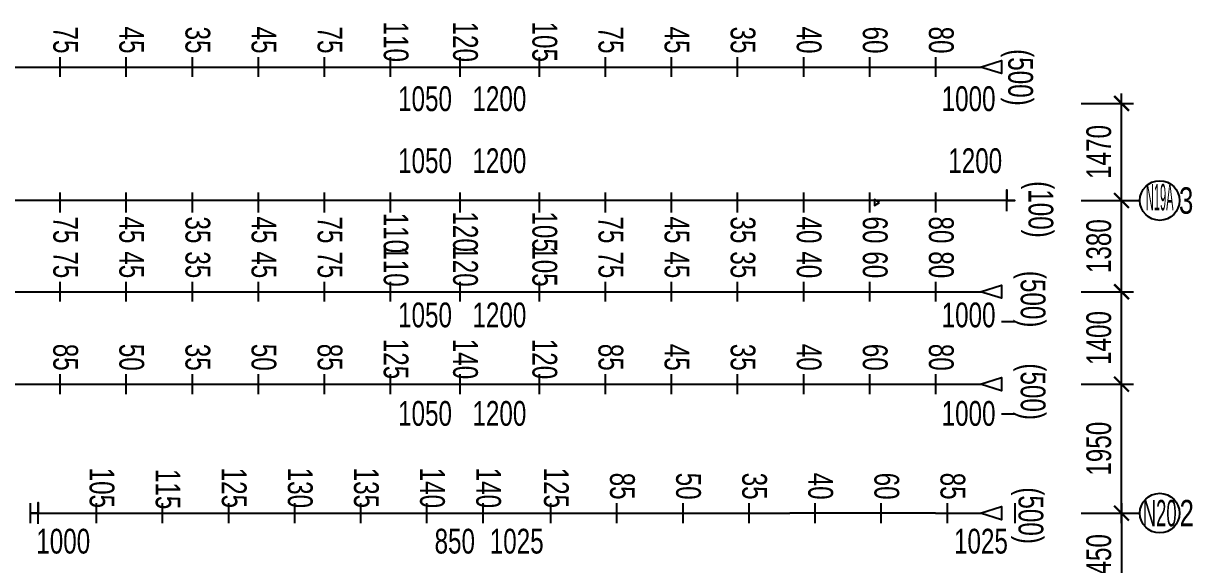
# Model space of a CAD drawing. Header units: millimetres. Extents: x 4465111 to 4895522, y 2166116 to 2541221.
# Drawn here: x 4539562 to 4557255, y 2227567 to 2235756 of the extents above; entities that cross this region are included whole.
import ezdxf
from ezdxf.enums import TextEntityAlignment as Align

# ---------------------------------------------------------------- set-up
doc = ezdxf.new("R2010")
doc.units = ezdxf.units.MM
doc.header["$LTSCALE"] = 50
doc.header["$MEASUREMENT"] = 0
doc.layers.get('DEFPOINTS').update_dxf_attribs({"lineweight": 9})
for name, color, linetype in [('BREAK_LINE', 7, 'Continuous'), ('KCS_TEXT', 2, 'Continuous'), ('S- Border', 6, 'Continuous'), ('SP-Reinforcement', 4, 'Continuous')]:
    doc.layers.add(name, color=color, linetype=linetype)
doc.layers.add('Current_plane_Tendon', color=7, linetype='Continuous', true_color=0xab0000)
doc.layers.add('S-dims', color=8, linetype='Continuous', lineweight=15)
doc.layers.add('S-text', color=3, linetype='Continuous', lineweight=20)
doc.styles.add('KCS_SMTEXT', font='arial.ttf', dxfattribs={"width": 0.7})
doc.dimstyles.new('KCS_DIM150', dxfattribs={"dimscale": 150, "dimtxt": 2.5, "dimasz": 1.5, "dimexe": 1.2, "dimexo": 0, "dimgap": 1, "dimtad": 1, "dimdec": 0, "dimzin": 0, "dimdsep": 46, "dimtxsty": 'KCS_SMTEXT', "dimblk": 'ARCHTICK', "dimcen": 0, "dimdle": 1, "dimclrd": 1, "dimclre": 1, "dimclrt": 2, "dimadec": 0, "dimazin": 0, "dimtfac": 1, "dimtdec": 0, "dimtix": 1, "dimtmove": 2, "dimatfit": 3, "dimfxl": 1, "dimtolj": 1, "dimtzin": 0, "dimarcsym": 0})
doc.dimstyles.new('KCS_DIM150A', dxfattribs={"dimscale": 150, "dimtxt": 2.5, "dimasz": 3, "dimexe": 1.2, "dimexo": 0, "dimgap": 1, "dimtad": 1, "dimdec": 0, "dimzin": 0, "dimdsep": 46, "dimtxsty": 'KCS_SMTEXT', "dimblk": 'ARCHTICK', "dimcen": 0, "dimdle": 1, "dimse1": 1, "dimse2": 1, "dimsd1": 1, "dimsd2": 1, "dimclrd": 1, "dimclre": 1, "dimclrt": 3, "dimadec": 0, "dimazin": 0, "dimtfac": 1, "dimtdec": 0, "dimtix": 1, "dimtmove": 2, "dimatfit": 3, "dimfxl": 1, "dimtolj": 1, "dimtzin": 0, "dimarcsym": 0})

# ---------------------------------------------------------------- blocks, each defined once
blk = doc.blocks.new('*U207')
at = {"layer": 'SP-Reinforcement'}
blk.add_lwpolyline([(4904, 0), (58280, 0), (58600, 100), (58600, -100), (58280, 0)], dxfattribs=at)
at = {"layer": 'S-text', "style": 'KCS_SMTEXT', "width": 0.7}
blk.add_attdef('COUNT', text='', height=400, dxfattribs=at).set_placement((-1092, 0), align=Align.MIDDLE_CENTER)
blk = doc.blocks.new('*U190')
at = {"layer": 'SP-Reinforcement'}
blk.add_lwpolyline([(4904, 0), (58280, 0), (58600, 100), (58600, -100), (58280, 0)], dxfattribs=at)
at = {"layer": 'S-text', "style": 'KCS_SMTEXT', "width": 0.7}
blk.add_attdef('COUNT', text='', height=400, dxfattribs=at).set_placement((-1092, 0), align=Align.MIDDLE_CENTER)
blk = doc.blocks.new('*U195')
at = {"layer": 'S- Border'}
blk.add_lwpolyline([(0, 0), (392, 0)], dxfattribs=at)
blk.add_circle((692, 0), 300, dxfattribs=at)
at = {"layer": 'SP-Reinforcement'}
for points in [[(-16280, -160), (-16280, 160), (-16280, 0), (-16400, 0), (-4904, 0)], [(-2700, 0), (-4904, 0)], [(-2700, 0), (-2020, 0), (-1700, 100), (-1700, -100), (-2020, 0)]]:
    blk.add_lwpolyline(points, dxfattribs=at)
at = {"layer": 'S-text', "style": 'KCS_SMTEXT', "width": 0.7}
blk.add_attdef('COUNT', text='', height=400, dxfattribs=at).set_placement((1092, 0), align=Align.MIDDLE_CENTER)
blk = doc.blocks.new('*D290')
at = {"layer": 'DEFPOINTS', "color": 0, "transparency": 16777216}
for p in [(4533273, 2313666), (4534323, 2313666), (4534323, 2313233)]:
    blk.add_point(p, dxfattribs=at)
at = {"layer": 'S-dims', "color": 3, "transparency": 16777216, "insert": (4533798, 2313574), "char_height": 375, "attachment_point": 5, "style": 'KCS_SMTEXT'}
blk.add_mtext('\\A1;1050', dxfattribs=at)
blk = doc.blocks.new('_ArchTick')
at = {"color": 0, "linetype": 'ByBlock', "const_width": 0.15}
blk.add_lwpolyline([(-0.5, -0.5), (0.5, 0.5)], dxfattribs=at)
blk = doc.blocks.new('*D291')
at = {"layer": 'DEFPOINTS', "color": 0, "transparency": 16777216}
for p in [(4534323, 2313666), (4535523, 2313516), (4535523, 2313233)]:
    blk.add_point(p, dxfattribs=at)
at = {"layer": 'S-dims', "color": 3, "transparency": 16777216, "insert": (4534923, 2313574), "char_height": 375, "attachment_point": 5, "style": 'KCS_SMTEXT'}
blk.add_mtext('\\A1;1200', dxfattribs=at)
blk = doc.blocks.new('*D292')
at = {"layer": 'DEFPOINTS', "color": 0, "transparency": 16777216}
for p in [(4541523, 2313666, 80), (4542523, 2313618), (4542523, 2313233)]:
    blk.add_point(p, dxfattribs=at)
at = {"layer": 'S-dims', "color": 3, "transparency": 16777216, "insert": (4542023, 2313574), "char_height": 375, "attachment_point": 5, "style": 'KCS_SMTEXT'}
blk.add_mtext('\\A1;1000', dxfattribs=at)
blk = doc.blocks.new('*D377')
at = {"layer": 'DEFPOINTS', "color": 0, "transparency": 16777216}
for p in [(4543728, 2312068), (4543728, 2310618), (4544337, 2310618)]:
    blk.add_point(p, dxfattribs=at)
at = {"layer": 'S-dims', "color": 1, "lineweight": -2, "transparency": 16777216}
for p, q in [((4544337, 2312218), (4544337, 2310468)), ((4543728, 2312068), (4544517, 2312068)), ((4543728, 2310618), (4544517, 2310618))]:
    blk.add_line(p, q, dxfattribs=at)
at = {"layer": 'S-dims', "color": 1, "lineweight": -2, "transparency": 16777216, "xscale": 225, "yscale": 225, "zscale": 225}
for p, rotation in [((4544337, 2312068), 90), ((4544337, 2310618), 270)]:
    blk.add_blockref('_ArchTick', p, dxfattribs=dict(at, rotation=rotation))
at = {"layer": 'S-dims', "color": 2, "transparency": 16777216, "insert": (4543995, 2311343), "char_height": 375, "attachment_point": 5, "rotation": 90, "style": 'KCS_SMTEXT'}
blk.add_mtext('\\A1;1450', dxfattribs=at)
blk = doc.blocks.new('*D427')
at = {"layer": 'DEFPOINTS', "color": 0, "transparency": 16777216}
for p in [(4533273, 2318245), (4534323, 2318245), (4534323, 2317995)]:
    blk.add_point(p, dxfattribs=at)
at = {"layer": 'S-dims', "color": 3, "transparency": 16777216, "insert": (4533798, 2318336), "char_height": 375, "attachment_point": 5, "style": 'KCS_SMTEXT'}
blk.add_mtext('\\A1;1050', dxfattribs=at)
blk = doc.blocks.new('*D428')
at = {"layer": 'DEFPOINTS', "color": 0, "transparency": 16777216}
for p in [(4534323, 2318245), (4535523, 2318286), (4535523, 2317995)]:
    blk.add_point(p, dxfattribs=at)
at = {"layer": 'S-dims', "color": 3, "transparency": 16777216, "insert": (4534923, 2318336), "char_height": 375, "attachment_point": 5, "style": 'KCS_SMTEXT'}
blk.add_mtext('\\A1;1200', dxfattribs=at)
blk = doc.blocks.new('*D429')
at = {"layer": 'DEFPOINTS', "color": 0, "transparency": 16777216}
for p in [(4541523, 2318395, 80), (4542523, 2318245), (4542523, 2317995)]:
    blk.add_point(p, dxfattribs=at)
at = {"layer": 'S-dims', "color": 3, "transparency": 16777216, "insert": (4542023, 2318336), "char_height": 375, "attachment_point": 5, "style": 'KCS_SMTEXT'}
blk.add_mtext('\\A1;1000', dxfattribs=at)
blk = doc.blocks.new('*D441')
at = {"layer": 'DEFPOINTS', "color": 0, "transparency": 16777216}
for p in [(4533273, 2315155), (4534323, 2315155), (4534323, 2314722)]:
    blk.add_point(p, dxfattribs=at)
at = {"layer": 'S-dims', "color": 3, "transparency": 16777216, "insert": (4533798, 2315064), "char_height": 375, "attachment_point": 5, "style": 'KCS_SMTEXT'}
blk.add_mtext('\\A1;1050', dxfattribs=at)
blk = doc.blocks.new('*D442')
at = {"layer": 'DEFPOINTS', "color": 0, "transparency": 16777216}
for p in [(4534323, 2315155), (4535523, 2315005), (4535523, 2314722)]:
    blk.add_point(p, dxfattribs=at)
at = {"layer": 'S-dims', "color": 3, "transparency": 16777216, "insert": (4534923, 2315064), "char_height": 375, "attachment_point": 5, "style": 'KCS_SMTEXT'}
blk.add_mtext('\\A1;1200', dxfattribs=at)
blk = doc.blocks.new('*D443')
at = {"layer": 'DEFPOINTS', "color": 0, "transparency": 16777216}
for p in [(4541523, 2315155, 80), (4542523, 2315108), (4542523, 2314722)]:
    blk.add_point(p, dxfattribs=at)
at = {"layer": 'S-dims', "color": 3, "transparency": 16777216, "insert": (4542023, 2315064), "char_height": 375, "attachment_point": 5, "style": 'KCS_SMTEXT'}
blk.add_mtext('\\A1;1000', dxfattribs=at)
blk = doc.blocks.new('*D448')
at = {"layer": 'DEFPOINTS', "color": 0, "transparency": 16777216}
for p in [(4527823, 2311645), (4528823, 2311645), (4528823, 2311300)]:
    blk.add_point(p, dxfattribs=at)
at = {"layer": 'S-dims', "color": 3, "transparency": 16777216, "insert": (4528323, 2311641), "char_height": 375, "attachment_point": 5, "style": 'KCS_SMTEXT'}
blk.add_mtext('\\A1;1000', dxfattribs=at)
blk = doc.blocks.new('*D449')
at = {"layer": 'DEFPOINTS', "color": 0, "transparency": 16777216}
for p in [(4533823, 2311561), (4534673, 2311561), (4534673, 2311300)]:
    blk.add_point(p, dxfattribs=at)
at = {"layer": 'S-dims', "color": 3, "transparency": 16777216, "insert": (4534248, 2311641), "char_height": 375, "attachment_point": 5, "style": 'KCS_SMTEXT'}
blk.add_mtext('\\A1;850', dxfattribs=at)
blk = doc.blocks.new('*D450')
at = {"layer": 'DEFPOINTS', "color": 0, "transparency": 16777216}
for p in [(4534673, 2311561), (4535698, 2311561), (4535698, 2311300)]:
    blk.add_point(p, dxfattribs=at)
at = {"layer": 'S-dims', "color": 3, "transparency": 16777216, "insert": (4535185, 2311641), "char_height": 375, "attachment_point": 5, "style": 'KCS_SMTEXT'}
blk.add_mtext('\\A1;1025', dxfattribs=at)
blk = doc.blocks.new('*D451')
at = {"layer": 'DEFPOINTS', "color": 0, "transparency": 16777216}
for p in [(4542723, 2311628), (4541698, 2311561), (4542723, 2311300)]:
    blk.add_point(p, dxfattribs=at)
at = {"layer": 'S-dims', "color": 3, "transparency": 16777216, "insert": (4542210, 2311641), "char_height": 375, "attachment_point": 5, "style": 'KCS_SMTEXT'}
blk.add_mtext('\\A1;1025', dxfattribs=at)
blk = doc.blocks.new('*U214')
at = {"layer": 'S- Border'}
blk.add_lwpolyline([(0, 0), (392, 0)], dxfattribs=at)
blk.add_circle((692, 0), 300, dxfattribs=at)
at = {"layer": 'SP-Reinforcement'}
blk.add_lwpolyline([(-1620, -160), (-1620, 160), (-1620, 0), (-1500, 0), (-26747, 0)], dxfattribs=at)
at = {"layer": 'S-text', "style": 'KCS_SMTEXT', "width": 0.7}
blk.add_attdef('COUNT', text='', height=400, dxfattribs=at).set_placement((1092, 0), align=Align.MIDDLE_CENTER)
blk = doc.blocks.new('*D475')
at = {"layer": 'DEFPOINTS', "color": 0, "transparency": 16777216}
for p in [(4533273, 2317539, -3090), (4534323, 2317539), (4534323, 2317056)]:
    blk.add_point(p, dxfattribs=at)
at = {"layer": 'S-dims', "color": 3, "transparency": 16777216, "insert": (4533798, 2317398), "char_height": 375, "attachment_point": 5, "style": 'KCS_SMTEXT'}
blk.add_mtext('\\A1;1050', dxfattribs=at)
blk = doc.blocks.new('*D476')
at = {"layer": 'DEFPOINTS', "color": 0, "transparency": 16777216}
for p in [(4534323, 2317539), (4535523, 2317539, -3095), (4535523, 2317056)]:
    blk.add_point(p, dxfattribs=at)
at = {"layer": 'S-dims', "color": 3, "transparency": 16777216, "insert": (4534923, 2317398), "char_height": 375, "attachment_point": 5, "style": 'KCS_SMTEXT'}
blk.add_mtext('\\A1;1200', dxfattribs=at)
blk = doc.blocks.new('*D477')
at = {"layer": 'DEFPOINTS', "color": 0, "transparency": 16777216}
for p in [(4542723, 2317624, -3200), (4541523, 2317575, -3120), (4542723, 2317056)]:
    blk.add_point(p, dxfattribs=at)
at = {"layer": 'S-dims', "color": 3, "transparency": 16777216, "insert": (4542123, 2317398), "char_height": 375, "attachment_point": 5, "style": 'KCS_SMTEXT'}
blk.add_mtext('\\A1;1200', dxfattribs=at)
blk = doc.blocks.new('*D478')
at = {"layer": 'DEFPOINTS', "color": 0, "transparency": 16777216}
for p in [(4543728, 2314018), (4544337, 2314018), (4543728, 2312068)]:
    blk.add_point(p, dxfattribs=at)
at = {"layer": 'S-dims', "color": 1, "lineweight": -2, "transparency": 16777216}
for p, q in [((4544337, 2311918), (4544337, 2314168)), ((4543728, 2314018), (4544517, 2314018)), ((4543728, 2312068), (4544517, 2312068))]:
    blk.add_line(p, q, dxfattribs=at)
at = {"layer": 'S-dims', "color": 1, "lineweight": -2, "transparency": 16777216, "xscale": 225, "yscale": 225, "zscale": 225}
for p, rotation in [((4544337, 2314018), 90), ((4544337, 2312068), 270)]:
    blk.add_blockref('_ArchTick', p, dxfattribs=dict(at, rotation=rotation))
at = {"layer": 'S-dims', "color": 2, "transparency": 16777216, "insert": (4543995, 2313043), "char_height": 375, "attachment_point": 5, "rotation": 90, "style": 'KCS_SMTEXT'}
blk.add_mtext('\\A1;1950', dxfattribs=at)
blk = doc.blocks.new('*D479')
at = {"layer": 'DEFPOINTS', "color": 0, "transparency": 16777216}
for p in [(4543728, 2315418), (4544337, 2315418), (4543728, 2314018)]:
    blk.add_point(p, dxfattribs=at)
at = {"layer": 'S-dims', "color": 1, "lineweight": -2, "transparency": 16777216}
for p, q in [((4544337, 2313868), (4544337, 2315568)), ((4543728, 2315418), (4544517, 2315418)), ((4543728, 2314018), (4544517, 2314018))]:
    blk.add_line(p, q, dxfattribs=at)
at = {"layer": 'S-dims', "color": 1, "lineweight": -2, "transparency": 16777216, "xscale": 225, "yscale": 225, "zscale": 225}
for p, rotation in [((4544337, 2315418), 90), ((4544337, 2314018), 270)]:
    blk.add_blockref('_ArchTick', p, dxfattribs=dict(at, rotation=rotation))
at = {"layer": 'S-dims', "color": 2, "transparency": 16777216, "insert": (4543995, 2314718), "char_height": 375, "attachment_point": 5, "rotation": 90, "style": 'KCS_SMTEXT'}
blk.add_mtext('\\A1;1400', dxfattribs=at)
blk = doc.blocks.new('*D480')
at = {"layer": 'DEFPOINTS', "color": 0, "transparency": 16777216}
for p in [(4543728, 2316798), (4544337, 2316798), (4543728, 2315418)]:
    blk.add_point(p, dxfattribs=at)
at = {"layer": 'S-dims', "color": 1, "lineweight": -2, "transparency": 16777216}
for p, q in [((4544337, 2315268), (4544337, 2316948)), ((4543728, 2316798), (4544517, 2316798)), ((4543728, 2315418), (4544517, 2315418))]:
    blk.add_line(p, q, dxfattribs=at)
at = {"layer": 'S-dims', "color": 1, "lineweight": -2, "transparency": 16777216, "xscale": 225, "yscale": 225, "zscale": 225}
for p, rotation in [((4544337, 2316798), 90), ((4544337, 2315418), 270)]:
    blk.add_blockref('_ArchTick', p, dxfattribs=dict(at, rotation=rotation))
at = {"layer": 'S-dims', "color": 2, "transparency": 16777216, "insert": (4543995, 2316108), "char_height": 375, "attachment_point": 5, "rotation": 90, "style": 'KCS_SMTEXT'}
blk.add_mtext('\\A1;1380', dxfattribs=at)
blk = doc.blocks.new('*D481')
at = {"layer": 'DEFPOINTS', "color": 0, "transparency": 16777216}
for p in [(4543728, 2318268), (4544337, 2318268), (4543728, 2316798)]:
    blk.add_point(p, dxfattribs=at)
at = {"layer": 'S-dims', "color": 1, "lineweight": -2, "transparency": 16777216}
for p, q in [((4544337, 2316648), (4544337, 2318418)), ((4543728, 2318268), (4544517, 2318268)), ((4543728, 2316798), (4544517, 2316798))]:
    blk.add_line(p, q, dxfattribs=at)
at = {"layer": 'S-dims', "color": 1, "lineweight": -2, "transparency": 16777216, "xscale": 225, "yscale": 225, "zscale": 225}
for p, rotation in [((4544337, 2318268), 90), ((4544337, 2316798), 270)]:
    blk.add_blockref('_ArchTick', p, dxfattribs=dict(at, rotation=rotation))
at = {"layer": 'S-dims', "color": 2, "transparency": 16777216, "insert": (4543995, 2317533), "char_height": 375, "attachment_point": 5, "rotation": 90, "style": 'KCS_SMTEXT'}
blk.add_mtext('\\A1;1470', dxfattribs=at)
blk = doc.blocks.new('T4- Cap ngang')
at = {"color": 5, "linetype": 'Continuous'}
for points, elevation in [([(4528272.6, 2318968.1), (4528272.6, 2318668.1)], 85), ([(4529272.6, 2318968.1), (4529272.6, 2318668.1)], 50), ([(4530272.6, 2318968.1), (4530272.6, 2318668.1)], 35), ([(4531272.6, 2318968.1), (4531272.6, 2318668.1)], 50), ([(4532272.6, 2318968.1), (4532272.6, 2318668.1)], 85), ([(4533272.6, 2318968.1), (4533272.6, 2318668.1)], 125), ([(4534322.6, 2318968.1), (4534322.6, 2318668.1)], 140), ([(4535522.6, 2318968.1), (4535522.6, 2318668.1)], 120), ([(4536522.6, 2318968.1), (4536522.6, 2318668.1)], 85), ([(4537522.6, 2318968.1), (4537522.6, 2318668.1)], 45), ([(4538522.6, 2318968.1), (4538522.6, 2318668.1)], 35), ([(4539522.6, 2318968.1), (4539522.6, 2318668.1)], 40), ([(4540522.6, 2318968.1), (4540522.6, 2318668.1)], 60), ([(4541522.6, 2318968.1), (4541522.6, 2318668.1)], 80), ([(4528272.6, 2316918.1), (4528272.6, 2316618.1)], -3125), ([(4529272.6, 2316918.1), (4529272.6, 2316618.1)], -3155), ([(4530272.6, 2316918.1), (4530272.6, 2316618.1)], -3165), ([(4531272.6, 2316918.1), (4531272.6, 2316618.1)], -3155), ([(4532272.6, 2316918.1), (4532272.6, 2316618.1)], -3125), ([(4533272.6, 2316918.1), (4533272.6, 2316618.1)], -3090), ([(4534322.6, 2316918.1), (4534322.6, 2316618.1)], -3080), ([(4535522.6, 2316918.1), (4535522.6, 2316618.1)], -3095), ([(4536522.6, 2316918.1), (4536522.6, 2316618.1)], -3125), ([(4537522.6, 2316918.1), (4537522.6, 2316618.1)], -3155), ([(4538522.6, 2316918.1), (4538522.6, 2316618.1)], -3165), ([(4539522.6, 2316918.1), (4539522.6, 2316618.1)], -3160), ([(4540522.6, 2316918.1), (4540522.6, 2316618.1)], -3140), ([(4541522.6, 2316918.1), (4541522.6, 2316618.1)], -3120), ([(4528272.6, 2315568.1), (4528272.6, 2315268.1)], 85), ([(4529272.6, 2315568.1), (4529272.6, 2315268.1)], 50), ([(4530272.6, 2315568.1), (4530272.6, 2315268.1)], 35), ([(4531272.6, 2315568.1), (4531272.6, 2315268.1)], 50), ([(4532272.6, 2315568.1), (4532272.6, 2315268.1)], 85), ([(4533272.6, 2315568.1), (4533272.6, 2315268.1)], 125), ([(4534322.6, 2315568.1), (4534322.6, 2315268.1)], 140), ([(4535522.6, 2315568.1), (4535522.6, 2315268.1)], 120), ([(4536522.6, 2315568.1), (4536522.6, 2315268.1)], 85), ([(4537522.6, 2315568.1), (4537522.6, 2315268.1)], 45), ([(4538522.6, 2315568.1), (4538522.6, 2315268.1)], 35), ([(4539522.6, 2315568.1), (4539522.6, 2315268.1)], 40), ([(4540522.6, 2315568.1), (4540522.6, 2315268.1)], 60), ([(4541522.6, 2315568.1), (4541522.6, 2315268.1)], 80), ([(4528272.6, 2314168.1), (4528272.6, 2313868.1)], 85), ([(4529272.6, 2314168.1), (4529272.6, 2313868.1)], 50), ([(4530272.6, 2314168.1), (4530272.6, 2313868.1)], 35), ([(4531272.6, 2314168.1), (4531272.6, 2313868.1)], 50), ([(4532272.6, 2314168.1), (4532272.6, 2313868.1)], 85), ([(4533272.6, 2314168.1), (4533272.6, 2313868.1)], 125), ([(4534322.6, 2314168.1), (4534322.6, 2313868.1)], 140), ([(4535522.6, 2314168.1), (4535522.6, 2313868.1)], 120), ([(4536522.6, 2314168.1), (4536522.6, 2313868.1)], 85), ([(4537522.6, 2314168.1), (4537522.6, 2313868.1)], 45), ([(4538522.6, 2314168.1), (4538522.6, 2313868.1)], 35), ([(4539522.6, 2314168.1), (4539522.6, 2313868.1)], 40), ([(4540522.6, 2314168.1), (4540522.6, 2313868.1)], 60), ([(4541522.6, 2314168.1), (4541522.6, 2313868.1)], 80), ([(4527822.6, 2312218.1), (4527822.6, 2311918.1)], 100), ([(4528822.6, 2312218.1), (4528822.6, 2311918.1)], 105), ([(4529822.6, 2312218.1), (4529822.6, 2311918.1)], 115), ([(4530822.6, 2312218.1), (4530822.6, 2311918.1)], 125), ([(4531822.6, 2312218.1), (4531822.6, 2311918.1)], 130), ([(4532822.6, 2312218.1), (4532822.6, 2311918.1)], 135), ([(4533822.6, 2312218.1), (4533822.6, 2311918.1)], 140), ([(4534672.6, 2312218.1), (4534672.6, 2311918.1)], 140), ([(4535697.6, 2312218.1), (4535697.6, 2311918.1)], 125), ([(4536697.6, 2312218.1), (4536697.6, 2311918.1)], 85), ([(4537697.6, 2312218.1), (4537697.6, 2311918.1)], 50), ([(4538697.6, 2312218.1), (4538697.6, 2311918.1)], 35), ([(4539697.6, 2312218.1), (4539697.6, 2311918.1)], 40), ([(4540697.6, 2312218.1), (4540697.6, 2311918.1)], 60), ([(4541697.6, 2312218.1), (4541697.6, 2311918.1)], 85), ([(4542722.6, 2312218.1), (4542722.6, 2311918.1)], 100)]:
    blk.add_lwpolyline(points, dxfattribs=dict(at, elevation=elevation))
at = {"color": 5, "linetype": 'Continuous', "elevation": 100}
blk.add_lwpolyline([(4540672.6, 2316768.1), (4540597.6, 2316811.4), (4540597.6, 2316724.8), (4540672.6, 2316768.1)], close=True, dxfattribs=at)
at = {"color": 5, "linetype": 'Continuous'}
for points in [[(4542522.6, 2314968.1), (4542722.6, 2314968.1)], [(4542522.6, 2313568.1), (4542722.6, 2313568.1)]]:
    blk.add_lwpolyline(points, dxfattribs=at)
at = {"layer": 'Current_plane_Tendon'}
for name, p in [('*U207', (4483922.3, 2318818.1)), ('*U190', (4483922.3, 2315418.1)), ('*U207', (4483922.3, 2314018.1))]:
    blk.add_blockref(name, p, dxfattribs=at)
blk.add_blockref('*U214', (4544223, 2316798.1), dxfattribs=at).add_auto_attribs({'COUNT': '3'})
ref = blk.add_blockref('*U195', (4544223, 2312068.1), dxfattribs=at)
ref.add_attrib('COUNT', '2', dxfattribs={"layer": 'S-text', "height": 400, "style": 'KCS_SMTEXT', "width": 0.7}).set_placement((4545324, 2312068.1), align=Align.MIDDLE_CENTER)
at = {"layer": 'KCS_TEXT', "style": 'KCS_SMTEXT', "width": 0.7}
for s, rotation, p in [('75', 270, (4528172.6, 2319430, 85)), ('45', 270, (4529172.6, 2319430, 50)), ('35', 270, (4530172.6, 2319430, 35)), ('45', 270, (4531172.6, 2319430, 50)), ('75', 270, (4532172.6, 2319430, 85)), ('110', 270, (4533172.6, 2319506.2, 125)), ('120', 270, (4534222.6, 2319506.2, 140)), ('105', 270, (4535422.6, 2319506.2, 120)), ('75', 270, (4536422.6, 2319430, 85)), ('45', 270, (4537422.6, 2319430, 45)), ('35', 270, (4538422.6, 2319430, 35)), ('40', 270, (4539422.6, 2319430, 40)), ('60', 270, (4540422.6, 2319430, 60)), ('80', 270, (4541422.6, 2319430, 80)), ('(500)', 270, (4542622.6, 2319088.2, 100)), ('(100)', 270, (4542929.6, 2317090.7, -3100)), ('75', 270, (4528172.6, 2316557, -3125)), ('45', 270, (4529172.6, 2316557, -3155)), ('35', 270, (4530172.6, 2316557, -3165)), ('45', 270, (4531172.6, 2316557, -3155)), ('75', 270, (4532172.6, 2316557, -3125)), ('110', 270, (4533172.6, 2316614.1, -3090)), ('120', 270, (4534222.6, 2316633.2, -3080)), ('105', 270, (4535422.6, 2316633.2, -3095)), ('75', 270, (4536422.6, 2316557, -3125)), ('45', 270, (4537422.6, 2316557, -3155)), ('35', 270, (4538422.6, 2316557, -3165)), ('40', 270, (4539422.6, 2316557, -3160)), ('60', 270, (4540422.6, 2316557, -3140)), ('80', 270, (4541422.6, 2316557, -3120)), ('75', 270, (4528172.6, 2316030, 85)), ('45', 270, (4529172.6, 2316030, 50)), ('35', 270, (4530172.6, 2316030, 35)), ('45', 270, (4531172.6, 2316030, 50)), ('75', 270, (4532172.6, 2316030, 85)), ('110', 270, (4533172.6, 2316106.2, 125)), ('120', 270, (4534222.6, 2316106.2, 140)), ('105', 270, (4535422.6, 2316106.2, 120)), ('75', 270, (4536422.6, 2316030, 85)), ('45', 270, (4537422.6, 2316030, 45)), ('35', 270, (4538422.6, 2316030, 35)), ('40', 270, (4539422.6, 2316030, 40)), ('60', 270, (4540422.6, 2316030, 60)), ('80', 270, (4541422.6, 2316030, 80)), ('(500)', 270, (4542811.6, 2315733.7, 100)), ('85', 270, (4528172.6, 2314630, 85)), ('50', 270, (4529172.6, 2314630, 50)), ('35', 270, (4530172.6, 2314630, 35)), ('50', 270, (4531172.6, 2314630, 50)), ('85', 270, (4532172.6, 2314630, 85)), ('125', 270, (4533172.6, 2314706.2, 125)), ('140', 270, (4534222.6, 2314706.2, 140)), ('120', 270, (4535422.6, 2314706.2, 120)), ('85', 270, (4536422.6, 2314630, 85)), ('45', 270, (4537422.6, 2314630, 45)), ('35', 270, (4538422.6, 2314630, 35)), ('40', 270, (4539422.6, 2314630, 40)), ('60', 270, (4540422.6, 2314630, 60)), ('80', 270, (4541422.6, 2314630, 80)), ('(500)', 270, (4542811.6, 2314333.7, 100)), ('105', 269.99999, (4528722.6, 2312756.2, 105)), ('115', 269.99999, (4529722.6, 2312737.1, 115)), ('125', 269.99999, (4530722.6, 2312756.2, 125)), ('130', 269.99999, (4531722.6, 2312756.2, 130)), ('135', 269.99999, (4532722.6, 2312756.2, 135)), ('140', 269.99999, (4533722.6, 2312756.2, 140)), ('140', 269.99999, (4534572.6, 2312756.2, 140)), ('125', 269.99996, (4535597.6, 2312756.2, 125)), ('85', 269.99996, (4536597.6, 2312680, 85)), ('50', 269.99996, (4537597.6, 2312680, 50)), ('35', 269.99996, (4538597.6, 2312680, 35)), ('40', 269.99996, (4539597.6, 2312680, 40)), ('60', 269.99996, (4540597.6, 2312680, 60)), ('85', 269.99996, (4541597.6, 2312680, 85)), ('(500)', 269.99996, (4542778.6, 2312458.2, 100))]:
    blk.add_text(s, height=375, rotation=rotation, dxfattribs=at).set_placement(p)
at = {"layer": 'KCS_TEXT', "style": 'KCS_SMTEXT'}
for s, width, p in [('N19A', 0.3, (4544914.8, 2316848.1)), ('N20', 0.5, (4544914.8, 2312068.1))]:
    blk.add_text(s, height=400, dxfattribs=dict(at, width=width)).set_placement(p, align=Align.MIDDLE_CENTER)
at = {"layer": 'S-dims'}
for base, p1, p2, picture, middle in [((4534322.6, 2317994.8), (4533272.6, 2318244.8), (4534322.6, 2318244.8), '*D427', (4533797.6, 2318336.2)), ((4535522.6, 2317994.8), (4534322.6, 2318244.8), (4535522.6, 2318286.3), '*D428', (4534922.6, 2318336.2)), ((4542522.6, 2317994.8), (4541522.6, 2318394.8, 80), (4542522.6, 2318244.8), '*D429', (4542022.6, 2318336.2)), ((4534322.6, 2317056.4), (4533272.6, 2317538.7, -3090), (4534322.6, 2317538.7), '*D475', (4533797.6, 2317397.8)), ((4535522.6, 2317056.4), (4534322.6, 2317538.7), (4535522.6, 2317538.7, -3095), '*D476', (4534922.6, 2317397.8)), ((4542722.6, 2317056.4), (4541522.6, 2317575.1, -3120), (4542722.6, 2317624.3, -3200), '*D477', (4542122.6, 2317397.8)), ((4534322.6, 2314722.4), (4533272.6, 2315155.5), (4534322.6, 2315155.5), '*D441', (4533797.6, 2315063.9)), ((4535522.6, 2314722.4), (4534322.6, 2315155.5), (4535522.6, 2315005.5), '*D442', (4534922.6, 2315063.9)), ((4542522.6, 2314722.4), (4541522.6, 2315155.5, 80), (4542522.6, 2315107.9), '*D443', (4542022.6, 2315063.9)), ((4534322.6, 2313232.8), (4533272.6, 2313665.9), (4534322.6, 2313665.9), '*D290', (4533797.6, 2313574.3)), ((4535522.6, 2313232.8), (4534322.6, 2313665.9), (4535522.6, 2313515.9), '*D291', (4534922.6, 2313574.3)), ((4542522.6, 2313232.8), (4541522.6, 2313665.9, 80), (4542522.6, 2313618.3), '*D292', (4542022.6, 2313574.3)), ((4528822.6, 2311299.6), (4527822.6, 2311644.6), (4528822.6, 2311644.6), '*D448', (4528322.6, 2311641.1)), ((4534672.6, 2311299.6), (4533822.6, 2311560.7), (4534672.6, 2311560.7), '*D449', (4534247.6, 2311641.1)), ((4535697.6, 2311299.6), (4534672.6, 2311560.7), (4535697.6, 2311560.7), '*D450', (4535185.1, 2311641.1)), ((4542722.6, 2311299.6), (4541697.6, 2311560.7), (4542722.6, 2311628.1), '*D451', (4542210.1, 2311641.1))]:
    dim = blk.add_linear_dim(base=base, p1=p1, p2=p2, dimstyle='KCS_DIM150A', dxfattribs=at)
    dim.commit()
    dim.dimension.update_dxf_attribs({"geometry": picture, "text_midpoint": middle})
for base, p1, p2, picture, middle in [((4544336.5, 2318268.1), (4543727.6, 2316798.1), (4543727.6, 2318268.1), '*D481', (4543995, 2317533.1)), ((4544336.5, 2316798.1), (4543727.6, 2315418.1), (4543727.6, 2316798.1), '*D480', (4543994.9, 2316108.1)), ((4544336.5, 2315418.1), (4543727.6, 2314018.1), (4543727.6, 2315418.1), '*D479', (4543995, 2314718.1)), ((4544336.5, 2314018.1), (4543727.6, 2312068.1), (4543727.6, 2314018.1), '*D478', (4543995, 2313043.1)), ((4544336.5, 2310618.1), (4543727.6, 2312068.1), (4543727.6, 2310618.1), '*D377', (4543995, 2311343.1))]:
    dim = blk.add_linear_dim(base=base, p1=p1, p2=p2, angle=90, dimstyle='KCS_DIM150', dxfattribs=at)
    dim.commit()
    dim.dimension.update_dxf_attribs({"geometry": picture, "text_midpoint": middle})

msp = doc.modelspace()

# ---------------------------------------------------------------- block references
at = {"layer": 'BREAK_LINE'}
msp.add_blockref('T4- Cap ngang', (11841.8, -83722.2), dxfattribs=at)

doc.saveas('drawing.dxf')
